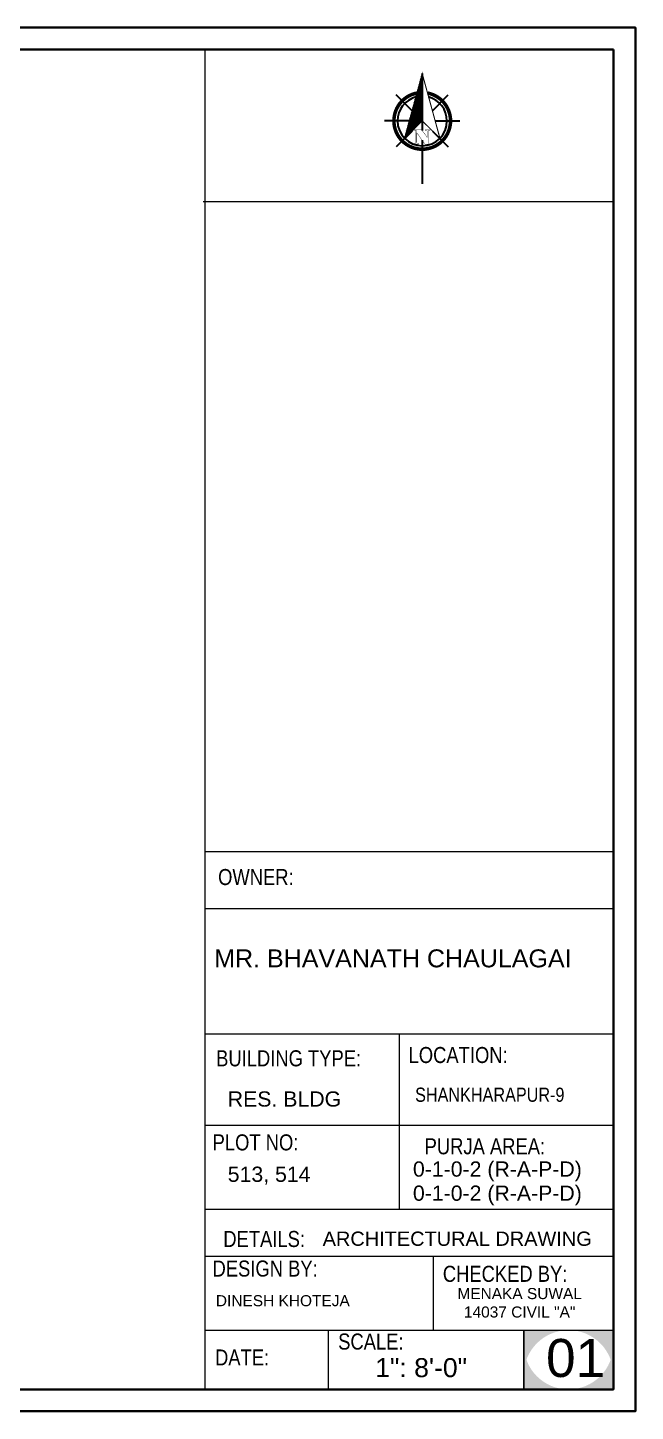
# Model space of a CAD drawing. Header units: inches. Extents: x 367408 to 422529, y -59171 to -41521.
# Drawn here: x 379652 to 379982, y -57935 to -57185 of the extents above; entities that cross this region are included whole.
import ezdxf

# ---------------------------------------------------------------- set-up
doc = ezdxf.new("R2010")
doc.units = ezdxf.units.IN
doc.header["$LTSCALE"] = 2
doc.header["$MEASUREMENT"] = 0
doc.layers.get('0').update_dxf_attribs({"linetype": 'CONTINUOUS'})
for name, color, linetype, lineweight in [('DIMENTION', 140, 'CONTINUOUS', 0), ('Rebars', 1, 'CONTINUOUS', 13), ('Siteplan', 7, 'CONTINUOUS', 30), ('TEXT', 181, 'CONTINUOUS', 25)]:
    doc.layers.add(name, color=color, linetype=linetype, lineweight=lineweight)
doc.layers.add('Normal Wall', color=7, linetype='CONTINUOUS', lineweight=35, true_color=0xffaf89)
doc.layers.add('Rear Wall', color=7, linetype='CONTINUOUS', lineweight=20, true_color=0xd4e480)
doc.styles.get("Standard").update_dxf_attribs({"font": 'ARIALN.TTF'})
doc.styles.add('SwissBT', font='swiss.ttf', dxfattribs={"height": 12})

# ---------------------------------------------------------------- blocks, each defined once
blk = doc.blocks.new('*X29')
at = {"color": 0}
for p, q in [((146.95, -410.95), (147.62, -410.29)), ((147.15, -410.22), (147.62, -409.76)), ((147.35, -409.49), (147.62, -409.23)), ((147.55, -408.76), (147.62, -408.7)), ((145.56, -416.06), (147.62, -414)), ((145.76, -415.33), (147.62, -413.47)), ((145.96, -414.6), (147.62, -412.94)), ((146.16, -413.87), (147.62, -412.41)), ((146.36, -413.14), (147.62, -411.88)), ((146.55, -412.41), (147.62, -411.35)), ((146.75, -411.68), (147.62, -410.82)), ((143.96, -421.9), (147.62, -418.24)), ((144.16, -421.17), (147.62, -417.71)), ((144.36, -420.44), (147.62, -417.18)), ((144.56, -419.71), (147.62, -416.65)), ((144.76, -418.98), (147.62, -416.12)), ((144.96, -418.25), (147.62, -415.59)), ((145.16, -417.52), (147.62, -415.06)), ((145.36, -416.79), (147.62, -414.53)), ((142.76, -426.28), (147.62, -421.42)), ((142.96, -425.55), (147.62, -420.89)), ((143.16, -424.82), (147.62, -420.36)), ((143.36, -424.09), (147.62, -419.83)), ((143.56, -423.36), (147.62, -419.3)), ((143.76, -422.63), (147.62, -418.77))]:
    blk.add_line(p, q, dxfattribs=at)
blk = doc.blocks.new('NORTH_15')
for p, q in [((0, 3.66), (0, 10.62)), ((-2.87, 2.87), (-7.37, 7.37)), ((2.87, 2.87), (7.37, 7.37)), ((-13.37, 0), (2.72, 0)), ((5.49, 0), (17.83, 0)), ((-2.87, -2.87), (-7.37, -7.37)), ((0, -3.66), (0, -10.62)), ((2.87, -2.87), (7.37, -7.37))]:
    blk.add_line(p, q)
at = {"const_width": 1}
for points in [[(0, -8, 1), (0, 8, 0.359415), (-7.86, 1.52, 1)], [(-7.86, -1.52, 0.359415), (0, -8, 1)]]:
    blk.add_lwpolyline(points, format="xyb", dxfattribs=at)
for points, const_width in [([(4.96, -5.01), (-13.37, 0), (4.9, 5), (0, 0), (4.96, -5.01)], 0.3), ([(5.93, -1.55), (6, -1.55), (6.07, -1.54), (6.13, -1.53), (6.17, -1.52), (6.22, -1.51), (6.26, -1.49), (6.28, -1.47), (6.3, -1.45), (6.32, -1.42), (6.33, -1.39), (6.35, -1.34), (6.36, -1.29), (6.37, -1.23), (6.38, -1.16), (6.38, -1.08), (6.38, -1), (6.54, -1), (6.54, -2.34), (6.38, -2.34), (6.38, -2.3), (6.38, -2.23), (6.38, -2.16), (6.37, -2.09), (6.36, -2.04), (6.35, -1.99), (6.33, -1.95), (6.32, -1.91), (6.3, -1.88), (6.28, -1.86), (6.26, -1.83), (6.22, -1.81), (6.18, -1.8), (6.13, -1.78), (6.07, -1.77), (6.01, -1.76), (5.95, -1.76), (2.66, -1.76), (2.66, -2.34), (2.5, -2.34), (2.5, -0.16), (4.71, 1.44), (3.14, 1.44), (3.07, 1.44), (3, 1.43), (2.94, 1.42), (2.89, 1.41), (2.85, 1.4), (2.81, 1.38), (2.78, 1.36), (2.76, 1.34), (2.74, 1.31), (2.72, 1.27), (2.7, 1.22), (2.69, 1.17), (2.68, 1.11), (2.67, 1.04), (2.66, 0.97), (2.66, 0.89), (2.66, 0.87), (2.5, 0.87), (2.5, 2.21), (2.66, 2.21), (2.66, 2.17), (2.66, 2.09), (2.67, 2.03), (2.68, 1.97), (2.69, 1.91), (2.7, 1.86), (2.71, 1.82), (2.73, 1.78), (2.75, 1.76), (2.77, 1.74), (2.8, 1.72), (2.85, 1.7), (2.89, 1.68), (2.94, 1.67), (3, 1.66), (3.07, 1.66), (3.14, 1.66), (6.54, 1.66), (6.54, 0.75), (3.33, -1.55), (5.93, -1.55), (5.93, -1.55)], 0.1)]:
    blk.add_lwpolyline(points, dxfattribs=dict(const_width=const_width))
for start, end in [(90, 164.973), (270, 90), (195.027, 270)]:
    blk.add_arc((0, 0), 7, start, end)
at = {"rotation": 90}
blk.add_blockref('*X29', (-421.89, -147.62), dxfattribs=at)
blk = doc.blocks.new('A$C0BDB7EE9')
at = {"layer": 'Siteplan', "xscale": 2.999999999999779, "yscale": 2.999999999999779, "zscale": 2.999999999999779, "rotation": 247.8612575918487}
blk.add_blockref('NORTH_15', (20.2, 49.5), dxfattribs=at)
blk = doc.blocks.new('A$C327B4BBD')
at = {"layer": 'DIMENTION', "ltscale": 0.3, "xscale": 1.171875000000082, "yscale": 1.171875000000082, "zscale": 1.171875000000082, "rotation": 112.1387424081494}
blk.add_blockref('A$C0BDB7EE9', (16.1, 0), dxfattribs=at)

msp = doc.modelspace()

# ---------------------------------------------------------------- hatches: boundary and pattern name
msp.add_hatch(color=0).paths.add_polyline_path([(379969.98, -57891.06), (379945.67, -57891.06, -0.414214), (379969.98, -57915.37)])
at = {"layer": 'TEXT'}
for points in [[(379945.67, -57891.06), (379921.36, -57891.06), (379921.36, -57915.37, -0.414214)], [(379945.67, -57891.06), (379921.36, -57891.06), (379921.36, -57915.37, -0.414214)], [(379969.98, -57891.06), (379945.67, -57891.06, -0.414214), (379969.98, -57915.37)], [(379921.36, -57898.88), (379921.36, -57923.19), (379945.67, -57923.19, -0.414214)], [(379921.36, -57898.88), (379921.36, -57923.19), (379945.67, -57923.19, -0.414214)], [(379969.98, -57898.88, -0.414214), (379945.67, -57923.19), (379969.98, -57923.19)], [(379969.98, -57898.88, -0.414214), (379945.67, -57923.19), (379969.98, -57923.19)]]:
    msp.add_hatch(color=0, dxfattribs=at).paths.add_polyline_path(points)

# ---------------------------------------------------------------- linework, layer by layer
at = {"color": 0}
msp.add_line((379921.36, -57891.06), (379921.36, -57923.19), dxfattribs=at)
msp.add_line((379921.36, -57891.06), (379921.36, -57923.19), dxfattribs=at)
at = {"layer": 'Normal Wall'}
for points in [[(378923.88, -57184.56), (379981.89, -57184.56), (379981.89, -57935.09), (378923.88, -57935.09)], [(379969.98, -57196.47), (378947.69, -57196.47), (378947.69, -57923.19), (379969.98, -57923.19)], [(379969.98, -57196.47), (378947.69, -57196.47), (378947.69, -57923.19), (379969.98, -57923.19)]]:
    msp.add_lwpolyline(points, close=True, dxfattribs=at)
at = {"layer": 'Normal Wall', "color": 3}
msp.add_lwpolyline([(378923.88, -57184.56), (379981.89, -57184.56), (379981.89, -57935.09), (378923.88, -57935.09)], close=True, dxfattribs=at)
at = {"layer": 'Rear Wall'}
for p, q in [((379748.56, -57640.74), (379748.56, -57196.47)), ((379747.38, -57278.77), (379969.98, -57278.77)), ((379748.56, -57631.48), (379969.98, -57631.48)), ((379748.56, -57631.48), (379969.98, -57631.48)), ((379748.56, -57631.48), (379969.98, -57631.48)), ((379748.56, -57631.48), (379969.98, -57631.48)), ((379748.56, -57662.28), (379969.98, -57662.28)), ((379748.56, -57662.28), (379969.98, -57662.28)), ((379748.56, -57730.34), (379969.98, -57730.34)), ((379748.56, -57730.34), (379969.98, -57730.34)), ((379853.83, -57730.34), (379853.83, -57816.24)), ((379853.83, -57730.34), (379853.83, -57825.51)), ((379748.56, -57779.83), (379969.98, -57779.83)), ((379748.56, -57779.83), (379969.98, -57779.83)), ((379748.56, -57825.51), (379969.98, -57825.51)), ((379748.56, -57850.94), (379969.98, -57850.94)), ((379748.56, -57850.94), (379969.98, -57850.94)), ((379872.41, -57891.06), (379872.41, -57850.94)), ((379872.41, -57891.06), (379872.41, -57850.94)), ((379748.56, -57891.06), (379969.98, -57891.06)), ((379748.56, -57891.06), (379969.98, -57891.06)), ((379815.3, -57891.06), (379815.3, -57923.19)), ((379815.3, -57891.06), (379815.3, -57923.19))]:
    msp.add_line(p, q, dxfattribs=at)
msp.add_lwpolyline([(379748.56, -57631.48), (379969.98, -57631.48), (379969.98, -57923.19), (379748.56, -57923.19)], close=True, dxfattribs=at)
msp.add_lwpolyline([(379748.56, -57631.48), (379969.98, -57631.48), (379969.98, -57923.19), (379748.56, -57923.19)], close=True, dxfattribs=at)

# ---------------------------------------------------------------- block references
at = {"layer": 'Rebars', "xscale": 0.5459999999999999, "yscale": 0.5459999999999999, "zscale": 0.5459999999999999, "rotation": 270}
msp.add_blockref('A$C327B4BBD', (379866.25, -57260.55), dxfattribs=at)

# ---------------------------------------------------------------- texts
at = {"color": 0}
for s, p in [('OWNER:', (379755.56, -57649.63)), ('LOCATION:', (379858.9, -57746.17))]:
    msp.add_text(s, height=8.704, dxfattribs=at).set_placement(p)
at = {"layer": 'TEXT', "color": 0}
for s, height, p in [('OWNER:', 8.704, (379755.56, -57649.63)), ('LOCATION:', 8.704, (379858.9, -57746.17)), ('CHECKED BY:', 8.7044, (379877.46, -57864.86)), ('CHECKED BY:', 8.7044, (379877.46, -57864.86)), ('SCALE:', 8.704, (379820.69, -57901.6)), ('SCALE:', 8.704, (379820.69, -57901.6))]:
    msp.add_text(s, height=height, dxfattribs=at).set_placement(p)
at = {"layer": 'TEXT', "color": 0, "linetype": 'ByBlock', "style": 'SwissBT'}
for s, insert, char_height, width, attachment_point in [('MR. BHAVANATH CHAULAGAI', (379850.37, -57684.53), 9.72, 217.5111, 2), ('ARCHITECTURAL DRAWING', (379812.28, -57837.59), 7.7396, 268.5322, 1), ('DINESH KHOTEJA', (379754.35, -57872.08), 6, 201.5276, 1), ('MENAKA SUWAL\\P14037 CIVIL "A"', (379919.14, -57868.21), 6, 88.5492, 2)]:
    msp.add_mtext(s, dxfattribs=dict(at, insert=insert, char_height=char_height, width=width, attachment_point=attachment_point))
at = {"layer": 'TEXT', "color": 0, "attachment_point": 1}
for s, insert, char_height, width in [('BUILDING TYPE:', (379754.48, -57739.25), 8.7044, 148.5551), ('BUILDING TYPE:', (379754.48, -57739.25), 8.7044, 148.5551), ('PLOT NO: ', (379752.58, -57784.86), 8.704, 138.0271), ('PLOT NO: ', (379752.58, -57784.86), 8.704, 138.0271), ('PURJA AREA:', (379867.58, -57786.97), 8.7044, 197.5821), ('PURJA AREA:', (379867.58, -57786.97), 8.7044, 197.5821), ('DETAILS: ', (379758.38, -57837.25), 8.704, 138.0271), ('DESIGN BY:', (379752.54, -57853.3), 8.704, 138.0271), ('DESIGN BY:', (379752.54, -57853.3), 8.704, 138.0271), ('DATE:', (379753.89, -57901.53), 8.704, 34.8177)]:
    msp.add_mtext(s, dxfattribs=dict(at, insert=insert, char_height=char_height, width=width))
at = {"layer": 'TEXT', "color": 0, "linetype": 'ByBlock', "insert": (379862.43, -57759.52), "char_height": 7.6711, "attachment_point": 1}
msp.add_mtext_dynamic_manual_height_columns('SHANKHARAPUR-9', width=381.0351, gutter_width=1.53, heights=[0], dxfattribs=at)
at = {"layer": 'TEXT', "color": 0, "style": 'SwissBT'}
for s, insert, char_height, width, attachment_point in [('RES. BLDG', (379760.79, -57761.55), 8.256, 163.2142, 1), ('RES. BLDG', (379760.79, -57761.55), 8.256, 163.2142, 1), ('513, 514', (379760.79, -57802.37), 8.256, 163.2142, 1), ('0-1-0-2 (R-A-P-D)', (379907.05, -57799.54), 8.2555, 163.2142, 2), ('0-1-0-2 (R-A-P-D)', (379907.05, -57812.62), 8.2555, 163.2142, 2), ('01', (379933.46, -57895.83), 20.639, 20.1585, 1)]:
    msp.add_mtext(s, dxfattribs=dict(at, insert=insert, char_height=char_height, width=width, attachment_point=attachment_point))
at = {"layer": 'TEXT', "color": 0, "ltscale": 0.5, "insert": (379840.77, -57906.24), "char_height": 10.319, "width": 127.5344, "attachment_point": 1, "style": 'SwissBT'}
msp.add_mtext('1": 8\'-0"', dxfattribs=at)
msp.add_mtext('1": 8\'-0"', dxfattribs=at)

doc.saveas('drawing.dxf')
